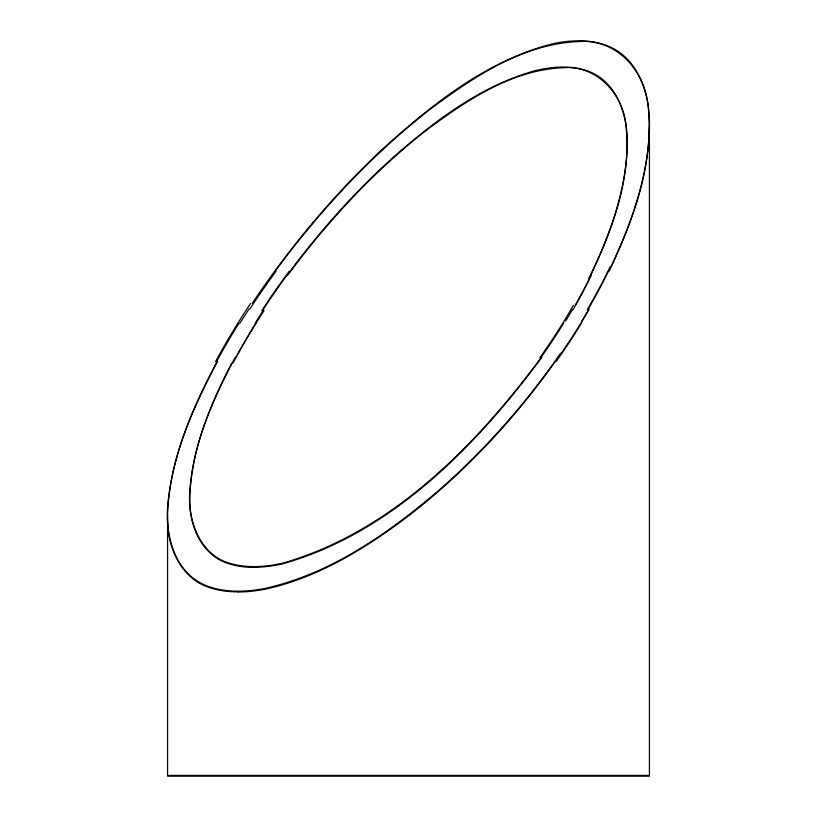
<?xml version="1.0" encoding="UTF-8"?>
<svg xmlns="http://www.w3.org/2000/svg" width="817" height="817" viewBox="0 0 817 817"><rect width="100%" height="100%" fill="white"/><g stroke="black" fill="none" stroke-linecap="round" stroke-linejoin="round"><path stroke-width="1.23" d="M275.125 271.305C319.263 211.521 370.142 156.323 428.69 110.397C472.747 77.523 522.094 43.904 578.855 41.544C618.306 38.624 646.931 73.264 648.545 110.397C653.202 166.597 632.675 221.315 609.104 271.305M649.423 126.778L649.423 775.404L167.577 775.404L167.577 515.956C168.925 460.849 192.342 409.225 217.628 361.277M611.106 266.403C631.347 223.174 648.014 176.921 649.403 128.729C650.536 96.406 639.527 57.456 606.091 45.292A156.333 85.448 -40.7 0 0 553.099 43.699C487.177 60.233 432.397 104.086 382.907 148.776C333.459 195.028 289.688 247.265 252.085 303.546M590.568 275.615C611.933 230.353 630.622 180.823 626.384 129.913C625.352 96.569 598.258 64.89 563.127 67.77C511.677 69.884 466.864 100.195 426.852 129.913C373.665 171.437 327.454 221.427 287.41 275.615M588.577 278.903C607.909 239.463 623.974 197.326 626.925 153.126C629.723 120.64 619.082 79.28 583.563 69.67A142.362 77.635 -40.6 0 0 533.818 71.038C479.814 86.428 434.052 121.406 392.487 157.967C354.66 192.169 320.55 230.384 290.086 271.244M231.671 363.167C211.787 401.709 194.191 442.722 190.238 486.35C186.235 517.723 198.827 556.918 233.427 564.251A152.003 78.606 -37.2 0 0 283.233 563.025C391.353 531.826 475.79 445.929 541.017 357.734M217.148 361.41C194.466 404.109 174.338 449.442 168.527 497.87C163.502 532.071 173.582 576.087 210.868 587.249A168.026 86.633 -37 0 0 263.942 588.638C330.201 574.228 387.37 534.012 438.249 490.833C484.542 450.33 525.535 403.874 560.513 353.301M235.225 357.274C212.236 400.892 191.025 447.879 189.82 497.992C188.666 525.402 201.86 556.745 230.568 564.2A151.819 78.555 -37.2 0 0 253.842 567.386M565.67 321.04L572.329 309.817M589.026 309L581.612 321.51M255.21 323.021L263.666 309.817M239.667 323.552L248.971 309M541.875 357.274C476.168 446.164 390.894 533.858 281.324 564.2M555.468 361.277C514.148 419.427 464.975 472.246 408.5 515.956C366.435 547.686 320.244 576.465 268.354 588.495M167.577 776.15L649.423 776.15M167.577 515.956C166.28 546.073 180.955 580.407 212.491 588.495A167.812 86.5 -37 0 0 238.186 591.865M573.463 305.221A496.593 281.038 -37 0 1 539.935 357.58M589.292 278.842A503.987 285.501 -37 0 1 575.28 305.201M261.797 310.695A504.334 252.31 -40.6 0 1 289.31 271.152M233.059 362.952A495.878 244.661 -40.9 0 1 264.003 310.685M215.555 361.645A547.216 269.865 -40.9 0 1 250.492 303.546M610.268 266.485A555.805 314.8 -37.1 0 1 587.219 309.878M588.812 309.888A547.043 313.33 -36.7 0 1 561.238 353.393M281.344 564.139A151.819 78.514 -37.2 0 1 253.903 567.294M563.771 323.001A496.46 280.925 -37 0 1 541.191 357.172M591.171 275.564A504.61 285.225 -37.1 0 1 572.952 309.817M262.962 309.817A504.61 252.259 -40.6 0 1 286.726 275.543M236.001 357.162A496.46 245.508 -40.8 0 1 255.997 322.991M268.323 588.567A167.812 86.602 -37 0 1 238.104 591.978M608.369 271.367A556.071 315.148 -37 0 1 588.271 309M581.183 323.583A547.227 312.645 -36.7 0 1 556.285 361.39M216.689 361.41A547.227 269.967 -40.9 0 1 238.717 323.593M249.839 309A556.071 274.696 -40.9 0 1 275.972 271.397"/></g></svg>
